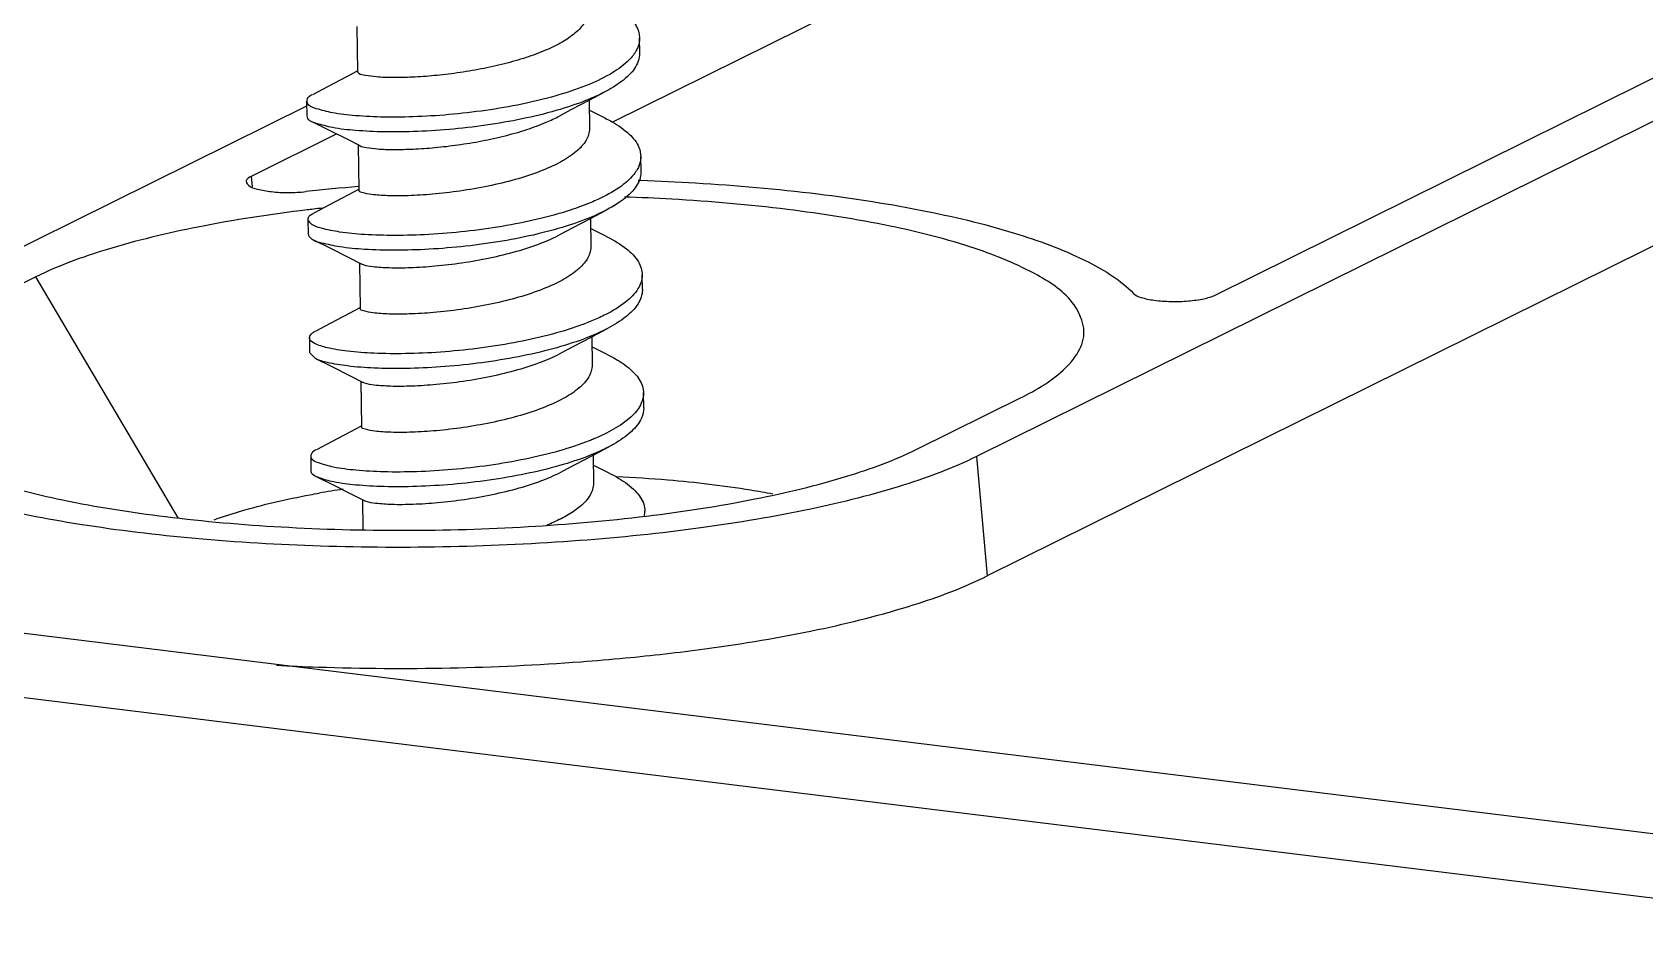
# Model space of a CAD drawing. Header units: millimetres. Extents: x -25 to 785, y -3301 to -3016.
# Drawn here: x 43.01 to 57.51, y -3196.03 to -3188.02 of the extents above; entities that cross this region are included whole.
import ezdxf

# ---------------------------------------------------------------- set-up
doc = ezdxf.new("R2010")
doc.units = ezdxf.units.MM

# ---------------------------------------------------------------- blocks, each defined once
blk = doc.blocks.new('*u2')
at = {"color": 7}
for p, q in [((-2.691482793399928, -40.01664936387078), (-13.61524207000002, -45.42933038467072)), ((-12.32614975820002, -40.16354535227083), (-16.88734372999988, -42.42359955327083)), ((-11.46755722469993, -43.97774353267096), (-3.68919816359994, -40.12359631117079)), ((-19.18631649639997, -41.56208861877076), (-19.1816621989999, -41.97100152587063)), ((-16.64344379749991, -41.80002068557087), (-16.64495720979994, -41.66705672117087)), ((-23.53791233409993, -44.20910638137093), (-19.63821113909989, -42.27681932607084)), ((-19.63870925030005, -42.23305673897084), (-19.63719583789998, -42.36602070337085)), ((-17.09863494320007, -42.2251303126709), (-17.09574327149994, -42.47918409887097)), ((-16.95418098599998, -42.38738480857091), (-17.09759923930005, -42.31612421657064)), ((-19.36588788690005, -42.52930140407079), (-20.13740195900004, -42.91158368167089)), ((-19.27082701640006, -42.57691583197084), (-19.15927886019995, -42.63335444877066)), ((-19.17420919779988, -42.62580033367067), (-19.16955490040004, -43.034713240771)), ((-16.63133649890005, -42.86373240047078), (-16.63284991120008, -42.73076843607078)), ((-20.13740195900004, -42.91158368167089), (-20.1289295652, -43.00510721397086)), ((-16.65819881369998, -42.94422938307071), (-16.63390318319989, -42.94509414117101)), ((-6.559620642899972, -43.05570421917082), (-13.51793011809991, -46.50352000127077)), ((-19.62660195159992, -43.29676845387075), (-19.6250885392999, -43.42973241827076)), ((-17.08652764449994, -43.28884202757081), (-17.08363597280004, -43.54289581377088)), ((-16.94207368730008, -43.45109652347082), (-17.08549194059992, -43.37983593147101)), ((-19.25871971769993, -43.64062754687075), (-19.14717156160009, -43.69706616367102)), ((-19.16210189920002, -43.68951204867108), (-19.15744760169991, -44.09842495577095)), ((-22.07380676589992, -43.814247981471), (-23.00336648739994, -44.27484127487105)), ((-20.79546937040004, -45.97977300727098), (-22.07380676589992, -43.814247981471)), ((-16.61922920019992, -43.92744411537069), (-16.62074261249995, -43.79448015097068)), ((-19.61449465300007, -44.36048016877066), (-19.61298124059999, -44.49344413317067)), ((-17.07442034590008, -44.35255374247072), (-17.07152867419995, -44.60660752867079)), ((-19.5604919842001, -44.54771669747061), (-19.61298124059999, -44.49344413317067)), ((-16.9299663887, -44.51480823837073), (-17.07338464200006, -44.44354764637092)), ((-4.69850252809988, -49.17041180267097), (-41.00660131280006, -44.70548326287098)), ((-19.24661241910007, -44.7043392618707), (-19.13506426289996, -44.76077787857093)), ((-19.14999460049989, -44.75322376357099), (-19.14534030310006, -45.16213667067086)), ((-16.60712190160007, -44.99115583027105), (-16.60863531390009, -44.85819186597064)), ((-14.14978791670001, -45.36359549117105), (-13.22022819530002, -44.903002197771)), ((-41.93616103420004, -45.16607655627104), (-5.62806224950009, -49.63100509617061)), ((-19.60238735429994, -45.42419188377062), (-19.60087394199991, -45.55715584807103)), ((-17.06231304719995, -45.41626545737063), (-17.05942137550005, -45.6703192435707)), ((-16.91785909009991, -45.57851995337069), (-17.06127734329993, -45.50725936127083)), ((-13.61524207000002, -45.42933038467072), (-13.51793011809991, -46.50352000127077)), ((-19.23450512039994, -45.76805097677061), (-19.12295696429987, -45.82448959347084)), ((-19.13788730190004, -45.8169354784709), (-19.13486346140007, -46.08260122107095))]:
    blk.add_line(p, q, dxfattribs=at)
for points in [[(-19.18509152160004, -41.96458938387104), (-19.28043514220008, -42.01558077297068), (-19.4451159631999, -42.10279409997065), (-19.58746802649989, -42.17760305057072)], [(-17.36667431489991, -42.3676559229707), (-17.25956849459999, -42.31036878357099), (-17.09909564400004, -42.22537243237093), (-16.95687681189997, -42.15062981237088)], [(-19.58470658150009, -42.42029326757074), (-19.43748417570009, -42.49343999957091), (-19.27082701640006, -42.57691583197084)], [(-19.17298422289991, -43.02830109877095), (-19.26832784349995, -43.07929248787104), (-19.43300866449999, -43.16650581487102), (-19.57536072790003, -43.24131476547109)], [(-17.35456701620001, -43.43136763797065), (-17.24746119590009, -43.3740804984709), (-17.08698834539996, -43.28908414727084), (-16.94476951329989, -43.21434152727079)], [(-19.57259928279996, -43.4840049825707), (-19.42537687699996, -43.55715171447082), (-19.25871971769993, -43.64062754687075)], [(-19.16087692430006, -44.09201281377091), (-19.25622054490009, -44.14300420277095), (-19.42090136589991, -44.23021752977093), (-19.5632534291999, -44.305026480371)], [(-17.34245971759992, -44.49507935287102), (-17.2353538973, -44.43779221337081), (-17.07488104670006, -44.35279586217075), (-16.93266221459999, -44.2780532421707)], [(-19.5604919842001, -44.54771669747061), (-19.41326957839988, -44.62086342947077), (-19.24661241910007, -44.7043392618707)], [(-19.14876962559993, -45.15572452867082), (-19.24411324619996, -45.20671591777091), (-19.40879406720001, -45.29392924467084), (-19.55114613060005, -45.36873819537095)], [(-17.33035241890002, -45.55879106777093), (-17.2232465986001, -45.50150392827072), (-17.06277374809997, -45.41650757717071), (-16.9205549159999, -45.34176495707061)], [(-19.54838468549997, -45.61142841237097), (-19.40116227969997, -45.68457514437068), (-19.23450512039994, -45.76805097677061)]]:
    blk.add_lwpolyline(points, dxfattribs=at)
for centre, radius, start, end in [((-17.60166229140009, -62.02727674987091), 19.0895452005, 94.7189033631043, 96.14557659500628), ((-17.72613237709993, -59.00589651247083), 15.9086874282, 96.68693653140372, 96.88838869679843), ((-17.70601177489993, -59.17791612297106), 16.0818797572, 96.39532518640563, 96.68676917010288), ((-16.93405482899993, -43.75485708987071), 0.3214333174, 328.6211813853013, 329.7966657053975), ((-17.96719474459996, -54.63763385127095), 9.01469396, 98.56897638020138, 99.96549572219332), ((-16.81997449549999, -45.92506285747095), 0.2227024351, 349.1624702108043, 0.8102110638872871)]:
    blk.add_arc(centre, radius, start, end, dxfattribs=at)
for points, start_tangent, end_tangent in [([(-16.96627976569994, -41.3236559036709), (-16.853301977, -41.38711586427098), (-16.71699835529989, -41.50051581167099), (-16.65088953779991, -41.6203844354709), (-16.64563515090003, -41.66705876747073)], (0.8960070563306537, -0.4440398124106407), (0.003018397282056991, -0.9999954446285483)), ([(-17.1078507914001, -41.41546680087095), (-17.13739938899994, -41.52097059007065), (-17.22607394080001, -41.6228700651709)], (0.01098462594877684, -0.9999396671763581), (-0.7622705016792596, -0.6472585899543164)), ([(-17.22607394080001, -41.6228700651709), (-17.34187362450007, -41.70310148687076), (-17.49062309529995, -41.77680972237067), (-17.66587945230003, -41.8422752168708), (-17.86047294090008, -41.8983033850709), (-18.07011813870008, -41.94475756767088), (-18.2849899245, -41.98043276037106), (-18.49150594549997, -42.00457732197083)], (-0.7622705016612726, -0.6472585899754997), (-0.9956728803956624, -0.09292747303464823)), ([(-16.64563515090003, -41.66705876747073), (-16.65820310589993, -41.74267931387067), (-16.67409338859989, -41.77880712317074)], (0.003018397525574639, -0.9999954446278132), (-0.472697398031458, -0.8812248123460262)), ([(-16.67409338859989, -41.77880712317074), (-16.7385586339999, -41.86323879767087), (-16.8879863832999, -41.97798651597077), (-17.09912237670005, -42.08313169037092), (-17.36157026759997, -42.17535541537063), (-17.66241222090002, -42.25197375147081), (-17.98684370089995, -42.31106961417072), (-18.31890097259998, -42.35158698097075), (-18.64224556630006, -42.37338278467087)], (-0.472697397785905, -0.8812248124777433), (-0.9991914995582996, -0.04020382084375696)), ([(-16.64412173860001, -41.80002273187074), (-16.6566896935999, -41.87564327817063), (-16.73704522169987, -41.99620276207088), (-16.88647297099988, -42.11095048037078), (-16.95686174830007, -42.15065851147074)], (0.003018397331178356, -0.9999954446283998), (-0.8854411547804301, -0.4647515050229515)), ([(-18.49150594549997, -42.00457732197083), (-18.6885730337001, -42.0183438752706), (-18.86485778669999, -42.02183842267095), (-19.00940526940008, -42.01604657707094), (-19.11204986229995, -42.00304433017072), (-19.16880122370003, -41.98560381307061), (-19.17933665560008, -41.97028903187083)], (-0.995672880403478, -0.09292747295090747), (-0.3020604295343032, 0.9532887793893057)), ([(-19.63414983389998, -42.23290511357072), (-19.63062168610008, -42.21062213327104), (-19.58850960769996, -42.17511668487077)], (-0.03323707271927801, 0.9994474958681189), (0.9223382963619562, 0.3863833162341826)), ([(-16.95686174830007, -42.15065851147074), (-17.09760896440002, -42.21609565467088), (-17.36005685529994, -42.30831937977064), (-17.6608988086, -42.38493771587082), (-17.98533028859993, -42.44403357857072), (-18.31738756029995, -42.48455094537076), (-18.64073215389999, -42.50634674907087)], (-0.8854411548381367, -0.4647515049130096), (-0.9991914995594908, -0.04020382081415132)), ([(-18.64224556630006, -42.37338278467087), (-18.94096715680007, -42.3772339435709), (-19.20036540420006, -42.36479918337091), (-19.40767233399993, -42.33853752697087), (-19.55267976150003, -42.30158745657081), (-19.62824092610003, -42.25761268797078), (-19.63414983389998, -42.23290511357072)], (-0.9991914995598082, -0.04020382080626169), (-0.0332370725264614, 0.9994474958745312)), ([(-19.58593190989995, -42.42334248397083), (-19.62672751380001, -42.39057665237078), (-19.63263642149991, -42.36586907787068)], (-0.9278835009339826, 0.3728702303677458), (-0.03323707301979061, 0.9994474958581252)), ([(-18.64073215389999, -42.50634674907087), (-18.93945374450004, -42.51019790797091), (-19.19885199179998, -42.49776314777091), (-19.4061589216999, -42.47150149127083), (-19.5511663492, -42.43455142097082), (-19.58593190989995, -42.42334248397083)], (-0.9991914995594874, -0.04020382081423465), (-0.9278835009460902, 0.3728702303376163)), ([(-18.48414622409996, -42.65118083667085), (-18.27770665019989, -42.62704701527082), (-18.06291161009995, -42.59139057917082), (-17.85333611800002, -42.54496325777063), (-17.65891552530002, -42.48900819147093), (-17.48402064700008, -42.42373712297103), (-17.36667104599996, -42.36766199837075)], (0.9956728803940914, 0.09292747305148025), (0.8806223157251845, 0.4738188863340229)), ([(-17.09574640739993, -42.47917318197096), (-17.09573154219993, -42.48122813737064), (-17.12577916169994, -42.58552764677097), (-17.2139666421001, -42.68658178007081)], (0.01346243137224272, -0.9999093773645428), (-0.7622705015317262, -0.6472585901280654)), ([(-16.95416709639994, -42.38735682167089), (-16.8921786727999, -42.42014798737091), (-16.73690173730006, -42.53099698797087), (-16.65025259710001, -42.64941963537103), (-16.63343931589998, -42.73078163857099)], (0.8957531681774556, -0.4445517536800988), (0.02239404659224984, -0.9997492218937828)), ([(-19.15962715480009, -42.63375626817106), (-19.10413866060003, -42.64975590037102), (-19.00140002109993, -42.66270081077073), (-18.85693794929989, -42.66844667747091), (-18.68088981729989, -42.66493272287062), (-18.48414622409996, -42.65118083667085)], (0.7556415890156479, -0.654985334912093), (0.9956728804013568, 0.09292747297363411)), ([(-17.2139666421001, -42.68658178007081), (-17.35591114239992, -42.78150852397084), (-17.54415096499997, -42.86713071277063), (-17.76324521679999, -42.93926363637092), (-18.00547811520005, -42.99799059747102), (-18.26101551409988, -43.04246086867079), (-18.50752629859994, -43.07082269387092), (-18.7260019286, -43.08396822067107), (-18.91277607450002, -43.08433415177069), (-19.05511769400005, -43.07387971677099), (-19.14140938169999, -43.05598540737083), (-19.16947943629998, -43.03470244987102)], (-0.7622705016623188, -0.6472585899742674), (-0.1268071149878744, 0.9919273943129367)), ([(-16.63343931589998, -42.73078163857099), (-16.63646819389987, -42.77144456377073), (-16.66520355279999, -42.84762715787065)], (0.02239404656505319, -0.999749221894392), (-0.4967206812123828, -0.8679104590082475)), ([(-20.13740195900004, -42.91158368167089), (-20.18160384170005, -42.95110009327072), (-20.18103400619998, -42.96110890807086)], (-0.8960355966217485, -0.4439822176469542), (0.2307827177420126, -0.9730053120058546)), ([(-16.69620486550002, -42.89292338937094), (-16.8265060924, -43.00973456437077), (-17.02094778290007, -43.11798591127081), (-17.08109757650004, -43.14440727087094)], (-0.6224671570012478, -0.7826459215090716), (-0.9220797189508456, -0.3869999895342758)), ([(-16.63192590359995, -42.86374560287095), (-16.63495478160007, -42.90440852817073), (-16.69469145319999, -43.02588735377094), (-16.82499268009997, -43.14269852877078), (-16.94476272819998, -43.21435447237081)], (0.0223940466793631, -0.9997492218918315), (-0.8857115995431446, -0.4642358909377047)), ([(-16.66520355279999, -42.84762715787065), (-16.69620486550002, -42.89292338937094)], (-0.4967206816725162, -0.8679104587449049), (-0.6224671574423839, -0.78264592115822)), ([(-20.18103400619998, -42.96110890807086), (-20.16206083230009, -42.99091626277095), (-20.0828975029001, -43.02482389877105), (-19.95671852879991, -43.04761039677078)], (0.2307827169448299, -0.9730053121949349), (0.9920528964241622, -0.1258215033149377)), ([(-19.95671852879991, -43.04761039677078), (-19.80288184660003, -43.05565913397095), (-19.6452934637, -43.0474372458707)], (0.9920528964420583, -0.1258215031738339), (0.9942395044642055, 0.1071811912733352)), ([(-16.63390318319989, -42.94509414117101), (-16.14299643930008, -42.9687214833707), (-15.04245678109987, -43.06810662597081), (-14.05819699519998, -43.22510275087097), (-13.23371274379997, -43.43283918287079), (-12.60582877029992, -43.68229017967087), (-12.2032907657001, -43.96260524847094)], (0.9993462993189066, -0.03615209589507023), (0.6956975472188524, -0.7183348263822887)), ([(-19.6341511231999, -43.21204327297073), (-20.61638659189998, -43.36641441237089), (-21.44219687140003, -43.57058946277084), (-22.07380676589992, -43.814247981471)], (-0.9927813607185361, -0.1199381916232353), (-0.896035596648492, -0.4439822175929812)), ([(-17.08109757650004, -43.14440727087094), (-17.26995395559993, -43.21420588607089), (-17.56126730720007, -43.29551417147104), (-17.88055154159997, -43.35976321727094), (-18.21209586150007, -43.40564377117107), (-18.5395870038999, -43.4327492166708), (-18.84691088060003, -43.44159555407077), (-19.1189444314, -43.43359604377065), (-19.34229877789994, -43.41099175867066), (-19.5059771583999, -43.37674145627079), (-19.60191531359987, -43.33437618437074), (-19.62498222859995, -43.29647500187093)], (-0.9220797189638974, -0.3869999895031785), (-0.1782720462235272, 0.9839812384061379)), ([(-12.72606007450008, -44.53121217757098), (-12.65028970649996, -44.34925872887061), (-12.73694452790005, -44.06649497587068), (-13.06649402170001, -43.79981192017067), (-13.62704094950004, -43.55920863137089), (-14.3901475266, -43.35843533517073), (-15.31516535869991, -43.20812679127084), (-16.3556596732999, -43.11549617677065), (-16.78126215449993, -43.09606632997065)], (0.5793828923510518, 0.8150554975281926), (-0.9994173759490461, 0.03413075813871137)), ([(-19.62498222859995, -43.29647500187093), (-19.62537776790009, -43.28782576397089), (-19.5753619044001, -43.24131244287082)], (-0.1782720468641639, 0.9839812382900711), (0.8920747825219563, 0.4518877984504611)), ([(-16.94476272819998, -43.21435447237081), (-17.01943437060004, -43.25094987567081), (-17.2684405432999, -43.34716985037085), (-17.55975389490004, -43.42847813587059), (-17.87903812929994, -43.49272718167094), (-18.21058244920005, -43.53860773557062), (-18.5380735916001, -43.56571318107081), (-18.84539746830001, -43.57455951837073), (-19.11743101909997, -43.56656000817065), (-19.34078536559991, -43.54395572297062), (-19.50446374600006, -43.50970542057075), (-19.57418519480007, -43.48687079927095)], (-0.8857115995616356, -0.4642358909024257), (-0.8749607617817096, 0.4841938303431494)), ([(-19.57418519480007, -43.48687079927095), (-19.60040190130007, -43.46734014877075), (-19.62346881629992, -43.42943896617089)], (-0.8749607615824271, 0.4841938307032624), (-0.1782720468041599, 0.9839812383009421)), ([(-19.14686505429995, -43.69648950957071), (-19.1314203382999, -43.70350021207105), (-19.04247497939991, -43.72114740577081), (-18.89645602699989, -43.73121331927086), (-18.70482407219993, -43.73010585917064), (-18.48466256660004, -43.71605232827096), (-18.24287131360006, -43.68750609827066), (-17.991092342, -43.64313668057093), (-17.75036471740009, -43.58430280287075), (-17.5312318742001, -43.51158815417102), (-17.35456828969996, -43.4313652679707)], (0.883014343640947, -0.4693460012872676), (0.880883546943649, 0.4733330505299375)), ([(-16.94207274769997, -43.45109462867094), (-16.93605532070001, -43.45409563137082), (-16.76242859319996, -43.56209876127059), (-16.65558631229987, -43.67875001217089), (-16.62076181459997, -43.79448046077096)], (0.8958947017391453, -0.4442664554023047), (0.01613037988426481, -0.9998698969589941)), ([(-17.08364385830009, -43.54290224807073), (-17.08362896869994, -43.54626557917072), (-17.11418424780004, -43.65012116367097), (-17.20185934350002, -43.75029349507076)], (0.01458225177289986, -0.9998936733139339), (-0.7622705017977053, -0.6472585898148243)), ([(-17.20185934350002, -43.75029349507076), (-17.34488367709992, -43.84580792787074), (-17.53679965509991, -43.93266364017063), (-17.76077819080001, -44.0056800199709), (-18.00094987710008, -44.06325945697063), (-18.25308439819992, -44.10676877727064), (-18.49759639519993, -44.13472288067078), (-18.71590449380005, -44.14774323287065), (-18.90039561320009, -44.14805479307097), (-19.04025549180005, -44.1379415383708), (-19.12752915030001, -44.12031688957086), (-19.15743504739999, -44.09842498177068)], (-0.7622705016589997, -0.6472585899781763), (-0.06076690464406322, 0.9981519840685482)), ([(-16.65963327229997, -43.92222550617089), (-16.77028157619998, -44.04078120647091), (-16.94724429219991, -44.15185426187099), (-17.06844569279997, -44.20793192147084)], (-0.5206665692011511, -0.8537601089980154), (-0.9222327184388499, -0.3866352454716063)), ([(-16.61924840229995, -43.92744442517096), (-16.61924430699992, -43.93312902947082), (-16.65811985999994, -44.05518947047085), (-16.7687681637999, -44.17374517087092), (-16.93266295500007, -44.27805182927068)], (0.01613037976176933, -0.9998698969609703), (-0.8857479897225335, -0.4641664558135271)), ([(-16.62076181459997, -43.79448046077096), (-16.62075771929995, -43.80016506517086), (-16.65625752200003, -43.91656062657103)], (0.01613038008157798, -0.9998698969558109), (-0.5030414483948212, -0.8642622872698084)), ([(-12.2032907657001, -43.96260524847094), (-12.13497460160011, -43.99860406207108), (-12.01630745609987, -44.02406885847086), (-11.86663018529998, -44.03521076227071), (-11.70929083610008, -44.03039028567082), (-11.56874177589998, -44.01025971227091), (-11.46755722469993, -43.97774353267096)], (0.6956975472779573, -0.7183348263250463), (0.8960355966612078, 0.4439822175673181)), ([(-17.06844569279997, -44.20793192147084), (-17.18180436319994, -44.25183446837082), (-17.4624143735, -44.33765672947084), (-17.77526399380008, -44.406951676071), (-18.10495862640005, -44.4581620982708), (-18.43527590269991, -44.49061946747088), (-18.74996285719999, -44.50457678817065), (-19.03353460490007, -44.50119616497068), (-19.27203527529991, -44.48249169657083), (-19.45372381009997, -44.45123050197071), (-19.56965092330006, -44.41079674287084), (-19.61409887330001, -44.36502532477107), (-19.61399506039993, -44.36053447117092)], (-0.9222327184585531, -0.3866352454246083), (0.1080569060444003, 0.9941447103194343)), ([(-19.61399506039993, -44.36053447117092), (-19.58486243499988, -44.3180134482709), (-19.56436896490004, -44.30318930597105)], (0.1080569054224857, 0.9941447103870322), (0.8547651444461285, 0.5190149784351017)), ([(-16.93266295500007, -44.27805182927068), (-16.94573087980007, -44.28481822617096), (-17.18029095089992, -44.38479843277082), (-17.46090096119997, -44.47062069387084), (-17.77375058140001, -44.53991564037096), (-18.10344521399998, -44.59112606257077), (-18.43376249039989, -44.62358343187088), (-18.74844944489996, -44.63754075247061), (-19.03202119260004, -44.63416012937068), (-19.27052186299989, -44.61545566097084), (-19.45221039779994, -44.58419446637072), (-19.56058367540004, -44.5478899671707)], (-0.8857479897292507, -0.4641664558007089), (-0.8838717892062762, 0.4677292595565263)), ([(-19.13475864380007, -44.76020265077068), (-19.11928702389991, -44.76722070637106), (-19.03031913440009, -44.78486508537071), (-18.88428088499995, -44.79492698787089), (-18.69263714110002, -44.79381473517105), (-18.4724660853999, -44.77975597897102), (-18.23071315199991, -44.75121039987107), (-17.97896978059998, -44.70684521487101), (-17.73825390170009, -44.64801351757069), (-17.51910866689991, -44.57529370097063), (-17.34246099119991, -44.49507698267098)], (0.8830970207386868, -0.469190421857113), (0.8808832994954866, 0.4733335110362937)), ([(-16.92996336219994, -44.51480212777096), (-16.79342787619998, -44.59390917577093), (-16.66682094719999, -44.70847074267067), (-16.61108668330007, -44.82893845067065), (-16.60901569959992, -44.85819109367094)], (0.8961099095122482, -0.4438322093696561), (-0.002030122247400783, -0.999997939299707)), ([(-17.07152964519992, -44.6065984753709), (-17.10100014420004, -44.71197084267078), (-17.18975204489993, -44.81400520997067)], (0.01040669487774522, -0.9999458488846893), (-0.7622705017101802, -0.6472585899179016)), ([(-13.22022819530002, -44.903002197771), (-12.81399571480006, -44.63302116857085), (-12.72606007450008, -44.53121217757098)], (0.8960355966502127, 0.4439822175895082), (0.5793828922731094, 0.8150554975835982)), ([(-13.61524207000002, -45.42933038467072), (-14.26594808019991, -45.68456069017066), (-15.10489583720005, -45.9017776149708), (-16.0944870277001, -46.0714725089706), (-17.18429162040002, -46.18590124007096), (-18.3418414805999, -46.24169803717086), (-19.51288115969987, -46.23536327317106), (-20.64155444569997, -46.16705006507073), (-21.67817751310008, -46.04004926207062), (-22.57916158180001, -45.85993938547062), (-23.30609343619994, -45.63441705747073), (-23.82677661529988, -45.37346593097072), (-24.11833536430004, -45.08920535917105), (-24.17622156809989, -44.85009857907107)], (-0.896035596651139, -0.4439822175876392), (0.03638998807623566, 0.9993376650401061)), ([(-17.18975204489993, -44.81400520997067), (-17.33061992679995, -44.9083445629708), (-17.51983637169997, -44.99451570607062), (-17.74238319189999, -45.0676315315709), (-17.98251016900008, -45.12567122307064), (-18.2299697906999, -45.16890037817075), (-18.47123455049996, -45.19718071707075), (-18.69128101959996, -45.21104228617105), (-18.88102149640008, -45.21199187747061), (-19.02477975879992, -45.20207022157092), (-19.11348591909996, -45.18468074627071), (-19.14532928619997, -45.16248716197106), (-19.14532361019997, -45.16213971457091)], (-0.7622705016548023, -0.6472585899831196), (0.0431073287508589, 0.9990704470696575)), ([(-16.60901569959992, -44.85819109367094), (-16.62894285600009, -44.95124043867099), (-16.63685009799997, -44.96792117057066)], (-0.002030122382380259, -0.9999979392994331), (-0.4597628869491175, -0.8880417151149)), ([(-16.63685009799997, -44.96792117057066), (-16.71949097149991, -45.07121470837092), (-16.87826042310007, -45.18481364627087), (-17.05572834159989, -45.27134390227093)], (-0.4597628867083978, -0.8880417152395269), (-0.9223525246303135, -0.3863493500810987)), ([(-16.60750228720008, -44.99115505807094), (-16.62742944360002, -45.084204403071), (-16.71797755919988, -45.20417867267088), (-16.87674701080005, -45.31777761057083), (-16.92054351599995, -45.34178666767093)], (-0.002030122295831621, -0.9999979392996088), (-0.8853655370590778, -0.4648955428782799)), ([(-23.49208740170002, -45.10336251827084), (-23.48665015469987, -45.11134849677092), (-23.15710066099996, -45.37803155247093), (-22.59655373319993, -45.6186348412707), (-21.83344715599992, -45.81940813747087), (-20.90842932400005, -45.96971668137076), (-19.86793500930003, -46.06234729587095), (-18.76278550339998, -46.09288130787081), (-17.64764366040004, -46.05973631327061), (-16.5815721045999, -45.96484724727088), (-15.60720809079999, -45.81142906027071), (-14.78139781119989, -45.60725400987076), (-14.14978791670001, -45.36359549117105)], (0.5558452291712043, -0.8312857999554735), (0.8960355966504032, 0.4439822175891242)), ([(-17.05572834159989, -45.27134390227093), (-17.09742817829988, -45.28830292547082), (-17.36620320630004, -45.37844501227073), (-17.67135675379996, -45.45265825927072), (-17.99787241169997, -45.50914376937089), (-18.32968402739994, -45.54697379387062), (-18.65046520279998, -45.56613732267078), (-18.94443158040008, -45.56754062517075), (-19.19711649329997, -45.55296271587076), (-19.39608186319992, -45.52496793277078), (-19.53152941329995, -45.48677992477087), (-19.59678215920007, -45.44212324047066), (-19.59833719039989, -45.42454280637094)], (-0.9223525246496508, -0.3863493500349336), (0.08632064731761253, 0.996267406797326)), ([(-19.59833719039989, -45.42454280637094), (-19.58861251949997, -45.39504030157104), (-19.5528509625999, -45.36509977017067)], (0.08632064741872891, 0.9962674067885647), (0.9055239428335914, 0.4242951672540082)), ([(-16.92054351599995, -45.34178666767093), (-17.09591476590003, -45.42126688987082), (-17.36468979389997, -45.51140897657069), (-17.66984334149993, -45.58562222367073), (-17.99635899939994, -45.6421077337709), (-18.32817061500009, -45.67993775827063), (-18.64895179049995, -45.69910128707079), (-18.94291816810005, -45.70050458957076), (-19.19560308099994, -45.68592668017072), (-19.3945684508999, -45.65793189707074), (-19.53001600089988, -45.61974388917088), (-19.54893826750003, -45.61282265437103)], (-0.8853655370630882, -0.4648955428706429), (-0.9294195403097578, 0.3690248204259417)), ([(-19.54893826750003, -45.61282265437103), (-19.59526874690005, -45.57508720477063), (-19.59682377810009, -45.55750677077094)], (-0.9294195404184995, 0.3690248201520669), (0.08632064783770299, 0.9962674067522631)), ([(-19.12265223250006, -45.82391579247087), (-19.10715365610008, -45.83094121417071), (-19.01816326700009, -45.84858276527075), (-18.87210581070008, -45.85864065247097), (-18.68045041050004, -45.85752361657069), (-18.46026994999988, -45.84345965907096), (-18.21855496419994, -45.81491469707089), (-17.96684730020002, -45.77055376597082), (-17.72614328410009, -45.71172428867067), (-17.50698576450009, -45.6389993659709), (-17.33035369260006, -45.5587886973708)], (0.8831794619309451, -0.4690352204508385), (0.8808830503913319, 0.4733339746239041)), ([(-17.05942207199996, -45.67031127587097), (-17.08891755090008, -45.77572566187064), (-17.17764474620003, -45.87771692487104)], (0.01057613706395008, -0.9999440710983812), (-0.7622705015527934, -0.6472585901032547)), ([(-16.91784570050004, -45.57849295567075), (-16.82972650350007, -45.62651342227082), (-16.68386300439988, -45.73867543197093), (-16.60744576809998, -45.85786214007067), (-16.59729432630002, -45.92191376057099)], (0.8958734798687609, -0.4443092482357722), (0.01328286832314311, -0.9999117788130663)), ([(-16.84954438249997, -45.60897047187063), (-16.39009093229993, -45.63921968647082), (-15.64533076799989, -45.73003071877065), (-15.44660822459991, -45.76482596167079)], (0.9989017550327881, -0.04685385568355983), (0.9825248787727472, -0.1861313047087963)), ([(-20.47192409659988, -45.99866112807103), (-20.24118236460004, -45.92285467737065), (-19.60861468589997, -45.773674057471), (-19.5272333465, -45.75895226267085)], (0.9387356753290922, 0.3446379721743285), (0.9848801700371136, 0.1732369783495036)), ([(-17.17764474620003, -45.87771692487104), (-17.22758683789993, -45.91609399517074), (-17.28538888010007, -45.95322746927059), (-17.35057352040008, -45.98895817467064)], (-0.7622705017198146, -0.6472585899065555), (-0.891160061786359, -0.4536890391853578)), ([(-17.35057352040008, -45.98895817467064), (-17.47981284150001, -46.0472852347707)], (-0.8911600617163109, -0.4536890393229497), (-0.9280188023714927, -0.3725333574929637)), ([(-16.77373873459987, -47.24115484517097), (-16.05708339550006, -47.15904430107094), (-15.04314913970006, -46.98618776957073), (-14.18320917300002, -46.76421003397081), (-13.51793011809991, -46.50352000127077)], (0.9955329394842702, 0.09441486324625091), (0.896035596643066, 0.4439822176039319)), ([(-19.91037442209995, -47.30696929047099), (-19.53566467070004, -47.32277584607073), (-18.34856085470005, -47.33031427237074), (-17.17095167680009, -47.27479302097072), (-16.77373873459987, -47.24115484517097)], (0.9986932461480269, -0.05110577362996169), (0.995532939485895, 0.09441486322912065))]:
    blk.add_spline(points, degree=3, dxfattribs=dict(at, start_tangent=start_tangent, end_tangent=end_tangent))
blk = doc.blocks.new('u5')
at = {"zscale": 0.8}
blk.add_blockref('*u2', (-89.83225365988244, 125.6361601080016), dxfattribs=at)

msp = doc.modelspace()

# ---------------------------------------------------------------- block references
msp.add_blockref('u5', (154.9468168328083, -3272.039848493375))

doc.saveas('drawing.dxf')
